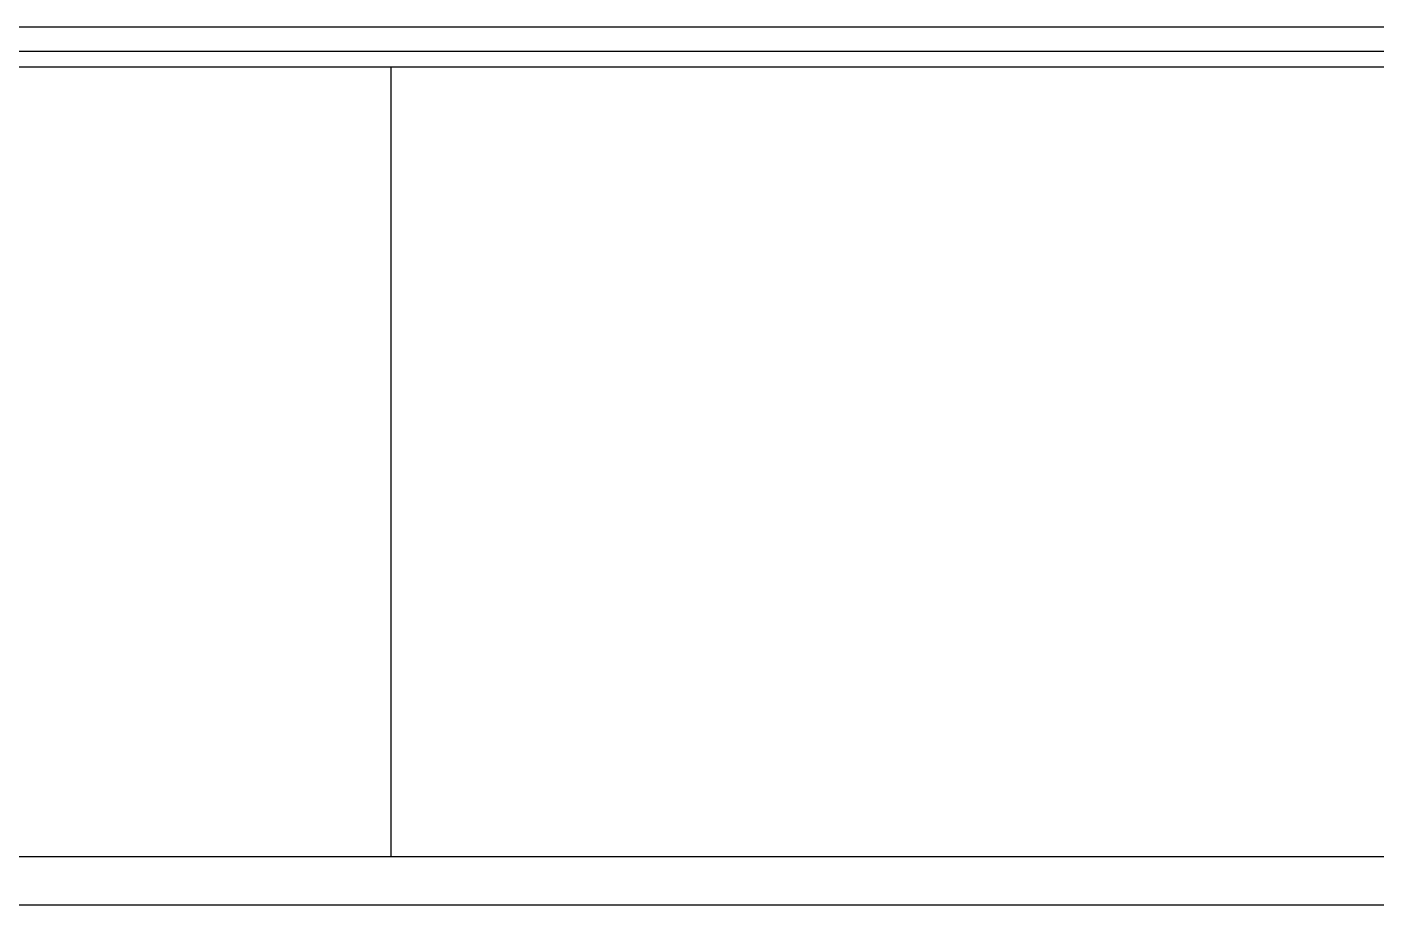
# Model space of a CAD drawing. Header units: millimetres. Extents: x 37984 to 70752, y 14140 to 37584.
# Drawn here: x 45407.2 to 45490.9, y 20709.4 to 20763.9 of the extents above; entities that cross this region are included whole.
import ezdxf

# ---------------------------------------------------------------- set-up
doc = ezdxf.new("R2010")
doc.units = ezdxf.units.MM
doc.layers.add('! NO PLOT !', color=7, linetype='Continuous', true_color=0xff75dd, plot=False)
doc.layers.add('000-PI-Oprema', color=30, linetype='Continuous', lineweight=5)
doc.layers.add('000-PI-ORMAR', color=2, linetype='Continuous')

# ---------------------------------------------------------------- blocks, each defined once
blk = doc.blocks.new('8606.000_back')
at = {"layer": '000-PI-ORMAR'}
for p, q in [((47618.267, 38575.669), (48185.767, 38575.669)), ((47618.267, 38574.169), (48185.767, 38574.169)), ((48198.029, 38573.169), (47606.029, 38573.169))]:
    blk.add_line(p, q, dxfattribs=at)
blk = doc.blocks.new('8606.000_montažna')
at = {"layer": '000-PI-ORMAR'}
for p, q in [((51138.395, 38452.418), (50727.395, 38452.418)), ((51138.395, 38449.418), (50727.395, 38449.418))]:
    blk.add_line(p, q, dxfattribs=at)

msp = doc.modelspace()

# ---------------------------------------------------------------- linework, layer by layer
at = {"layer": '! NO PLOT !', "ltscale": 0.25}
msp.add_line((45429.745, 20761.404), (45429.745, 20712.404), dxfattribs=at)
at = {"layer": '000-PI-ORMAR'}
msp.add_line((45693.483, 20761.404), (44760.483, 20761.404), dxfattribs=at)

# ---------------------------------------------------------------- block references
at = {"layer": '000-PI-Oprema'}
msp.add_blockref('8606.000_montažna', (-5503.15, -17740.014), dxfattribs=at)
at = {"layer": '000-PI-ORMAR'}
msp.add_blockref('8606.000_back', (-2472.273, -17811.766), dxfattribs=at)

doc.saveas('drawing.dxf')
